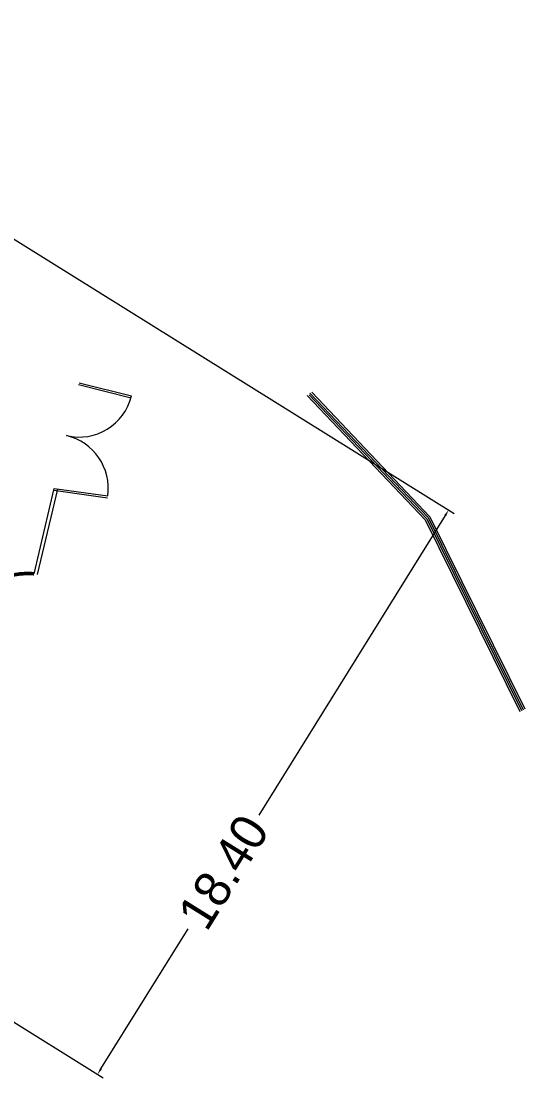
# Model space of a CAD drawing. Extents: x 10599 to 11843, y 9771 to 9967.
# Drawn here: x 10706.85 to 10720.8, y 9786.86 to 9816.1 of the extents above; entities that cross this region are included whole.
import ezdxf

# ---------------------------------------------------------------- set-up
doc = ezdxf.new("R2010")
doc.units = 0
doc.header["$MEASUREMENT"] = 0
doc.linetypes.add('DASHED', pattern=[0.75, 0.5, -0.25])
doc.layers.add('taller', color=3, linetype='Continuous')
doc.dimstyles.get("Standard").update_dxf_attribs({"dimtxt": 0.18, "dimasz": 0.18, "dimexe": 0.18, "dimexo": 0.0625, "dimgap": 0.09, "dimtad": 0, "dimtih": 1, "dimtoh": 1, "dimdec": 4, "dimzin": 0, "dimdsep": 46, "dimtxsty": 'Standard', "dimcen": 0.09, "dimclrd": 254, "dimclre": 254, "dimadec": 0, "dimazin": 0, "dimtfac": 1, "dimtdec": 4, "dimtofl": 0, "dimtmove": 0, "dimatfit": 3, "dimfxl": 0, "dimtolj": 1, "dimtzin": 0, "dimarcsym": 0})

# ---------------------------------------------------------------- blocks, each defined once
blk = doc.blocks.new('*D12')
at = {"layer": 'taller', "color": 254, "linetype": 'Continuous', "lineweight": 0, "transparency": 16777216}
for p, q in [((10692.979, 9818.58), (10718.841, 9802.473)), ((10683.254, 9802.966), (10709.116, 9786.859)), ((10718.593, 9802.415), (10713.43, 9794.125)), ((10709.059, 9787.106), (10711.474, 9790.984))]:
    blk.add_line(p, q, dxfattribs=at)
for points in [[(10718.568, 9802.431), (10718.619, 9802.399), (10718.688, 9802.568)], [(10709.033, 9787.122), (10709.084, 9787.091), (10708.963, 9786.954)]]:
    blk.add_solid(points, dxfattribs=at)
at = {"layer": 'taller', "color": 0, "linetype": 'Continuous', "lineweight": 0, "transparency": 16777216, "insert": (10712.452, 9792.554), "char_height": 1, "attachment_point": 5, "rotation": 58.0845}
blk.add_mtext('\\A1;18.40', dxfattribs=at)

msp = doc.modelspace()

# ---------------------------------------------------------------- linework, layer by layer
at = {"color": 3, "linetype": 'DASHED', "lineweight": 0, "const_width": 0.1}
msp.add_lwpolyline([(10707.206, 9800.807, 0.274011), (10705.369, 9799.922), (10702.56, 9795.699), (10702.587, 9794.15)], format="xyb", dxfattribs=at)
at = {"layer": 'taller', "color": 0, "linetype": 'Continuous', "lineweight": 0, "flags": 128}
for points in [[(10708.439, 9806.039), (10709.895, 9805.677)], [(10708.451, 9806.087), (10709.907, 9805.726)], [(10714.774, 9805.736), (10718.036, 9802.3), (10720.66, 9796.997)], [(10714.824, 9805.761), (10718.087, 9802.325), (10720.711, 9797.023)], [(10714.846, 9805.804), (10718.119, 9802.358), (10720.749, 9797.042)], [(10714.897, 9805.83), (10718.17, 9802.383), (10720.8, 9797.067)], [(10707.206, 9800.807), (10707.762, 9803.167)], [(10707.303, 9800.784), (10707.86, 9803.144)], [(10707.755, 9803.118), (10709.241, 9802.91)], [(10707.762, 9803.167), (10709.248, 9802.96)]]:
    msp.add_lwpolyline(points, dxfattribs=at)
at = {"layer": 'taller', "color": 0, "linetype": 'Continuous', "lineweight": 0}
for centre, start, end in [((10708.451, 9806.087), 256.7325, 346.0499), ((10707.762, 9803.167), 352.0399, 76.7325)]:
    msp.add_arc(centre, 1.5, start, end, dxfattribs=at)

# ---------------------------------------------------------------- dimensions: what is measured, and where the dimension line sits
dim = msp.add_linear_dim(base=(10718.6884, 9802.568), p1=(10683.2011, 9802.999), p2=(10692.926, 9818.6133), angle=58.0845, dimstyle='Standard', override={"dimtxt": 1, "dimtih": 0, "dimtoh": 0, "dimdec": 2, "dimdsep": 0, "dimaunit": 1, "dimadec": 3, "dimtdec": 2, "dimlwd": 0, "dimlwe": 0}, dxfattribs=at)
dim.commit()
dim.dimension.update_dxf_attribs({"geometry": '*D12', "text_midpoint": (10712.4516, 9792.5542), "dimtype": 161})

doc.saveas('drawing.dxf')
